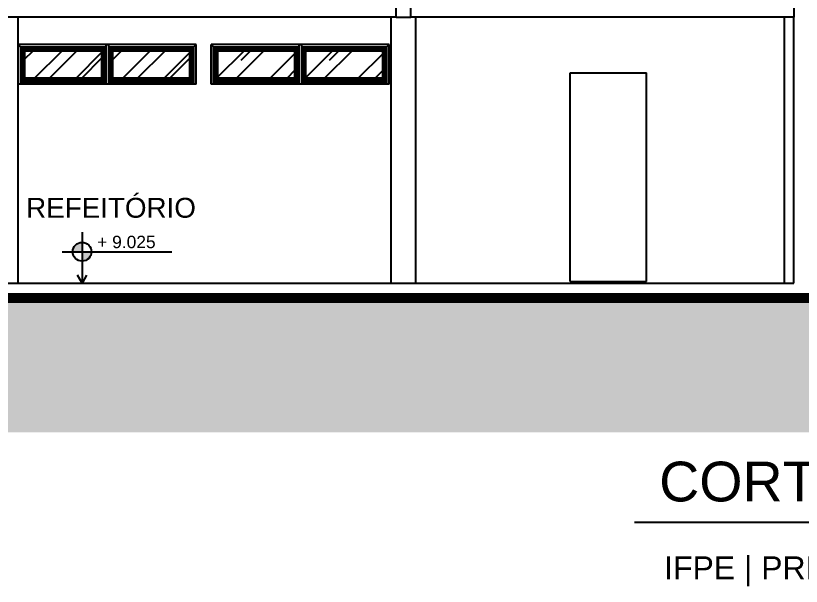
# Model space of a CAD drawing. Header units: metres. Extents: x 2440 to 5689, y 77 to 398.
# Drawn here: x 3381.27 to 3389.17, y 214.55 to 220.29 of the extents above; entities that cross this region are included whole.
import ezdxf

# ---------------------------------------------------------------- set-up
doc = ezdxf.new("R2010")
doc.units = ezdxf.units.M
doc.header["$LTSCALE"] = 7
doc.header["$MEASUREMENT"] = 0
for name, color, linetype in [('COTA DE NÍVEL', 7, 'Continuous'), ('HACHURA', 251, 'Continuous'), ('PENA 0.05', 8, 'Continuous'), ('PENA 0.2', 2, 'Continuous'), ('PENA 01', 1, 'Continuous'), ('PENA 02', 2, 'Continuous'), ('PENA 03', 3, 'Continuous'), ('PENA 06', 6, 'Continuous'), ('TXT ESPECIFICAÇÃO', 7, 'Continuous')]:
    doc.layers.add(name, color=color, linetype=linetype)
doc.layers.add('texto', color=3, linetype='Continuous', lineweight=25)
doc.styles.add('GRAF', font='GRAF.SHX')
doc.styles.add('Luana', font='arial.ttf')

# ---------------------------------------------------------------- blocks, each defined once
blk = doc.blocks.new('A$C507D097E')
at = {"layer": 'HACHURA', "ltscale": 1.5}
h = blk.add_hatch(dxfattribs=at)
h.set_pattern_fill('AR-RROOF', color=256, scale=0.5, angle=45, style=0)
h.set_pattern_definition([(45, (-1.732500000000073, -0.3516666666667447), (0.4242640687119287, 1.131370849898476), [7.5, -1, 2.5, -0.5]), (45, (-1.43905068580716, 0.2953360381189896), (-0.8237794000823279, 0.1166726188957805), [1.5, -0.165, 3, -0.375]), (45, (-1.856243686706875, 0.1256304106341872), (1.60159685938753, 2.075358402782517), [4, -0.7, 2, -0.5])])
h.paths.add_polyline_path([(-1.725329764698472, -0.06500000000102091), (-1.725329764698472, -0.3350000000000932), (-0.9476648823483629, -0.3349999999993543), (-0.9476648823483629, -0.06500000000033879)])
h = blk.add_hatch(dxfattribs=at)
h.set_pattern_fill('AR-RROOF', color=256, scale=0.5, angle=45, style=0)
h.set_pattern_definition([(45, (-0.8462500000005093, -0.3516666666667447), (0.4242640687119287, 1.131370849898476), [7.5, -1, 2.5, -0.5]), (45, (-0.5528006858075969, 0.2953360381189896), (-0.8237794000823279, 0.1166726188957805), [1.5, -0.165, 3, -0.375]), (45, (-0.969993686707312, 0.1256304106341872), (1.60159685938753, 2.075358402782517), [4, -0.7, 2, -0.5])])
h.paths.add_polyline_path([(-0.8426648823487994, -0.06500000000033879), (-0.8426648823487994, -0.3349999999993543), (-0.06500000000050932, -0.3349999999991269), (-0.06500000000050932, -0.06500000000005457)])
at = {"layer": 'PENA 01', "ltscale": 1.5}
for p, q in [((0, -5.684341886080801e-14), (-1.790329764698072, -1.023181539494544e-12)), ((-1.790329764698072, -1.023181539494544e-12), (-1.790329764699891, -0.4000000000010004)), ((-1.7903297647008, -0.4000000000006594), (-1.790329764698981, -6.252776074688882e-13)), ((-0.9076648823474898, -0.02500000000031832), (-1.765329764698436, -0.02500000000105729)), ((-1.765329764698436, -0.02500000000105729), (-1.765329764700255, -0.3750000000010232)), ((-0.9076648823474898, -0.02500000000031832), (-1.765329764698436, -0.02500000000105729)), ((-1.765329764698436, -0.02500000000105729), (-1.765329764700255, -0.3750000000010232)), ((-0.9076648823483993, -7.958078640513122e-13), (-0.8826648823487631, -2.842170943040401e-13)), ((-0.9076648823493088, -0.3750000000002842), (-0.9076648823474898, -0.02500000000031832)), ((-0.0249999999996362, -0.02500000000009095), (-0.8826648823478536, -0.02500000000031832)), ((-0.8826648823478536, -0.02500000000031832), (-0.8826648823496726, -0.3750000000002842)), ((-0.02500000000145519, -0.3750000000000568), (-0.0249999999996362, -0.02500000000009095)), ((-1.818989403545856e-12, -0.4000000000000341), (0, -5.684341886080801e-14)), ((-1.765329764700255, -0.3750000000010232), (-0.9076648823493088, -0.3750000000002842)), ((-1.765329764700255, -0.3750000000010232), (-0.9076648823493088, -0.3750000000002842)), ((-0.9076648823474898, -0.3749999999993747), (-1.765329764698436, -0.3750000000001137)), ((-1.765329764698436, -0.3750000000001137), (-1.765329764700255, -0.4000000000010004)), ((-0.9076648823493088, -0.4000000000003183), (-0.9076648823474898, -0.3749999999993747)), ((-0.8826648823496726, -0.3750000000002842), (-0.02500000000145519, -0.3750000000000568)), ((-0.0249999999996362, -0.3749999999991473), (-0.8826648823478536, -0.3749999999993747)), ((-0.8826648823478536, -0.3749999999993747), (-0.8826648823487631, -0.4000000000003183)), ((-0.0250000000005457, -0.4000000000000341), (-0.0249999999996362, -0.3749999999991473)), ((0, -0.4000000000000341), (-1.790329764698072, -0.4000000000010004))]:
    blk.add_line(p, q, dxfattribs=at)
at = {"layer": 'PENA 01'}
for p, q in [((-0.9076648823483993, -2.842170943040401e-13), (-0.9076648823502182, -0.4000000000003183)), ((-0.8826648823487631, -2.842170943040401e-13), (-0.882664882350582, -0.4000000000003183))]:
    blk.add_line(p, q, dxfattribs=at)
at = {"layer": 'PENA 01', "ltscale": 1.5}
for points in [[(-0.06500000000050932, -0.06500000000005457), (0, 0)], [(-1.790329764698072, -9.663381206337363e-13), (-1.725329764698472, -0.06500000000102091)], [(-0.9476648823483629, -0.06500000000033879), (-0.9076648823474898, -0.02500000000031832)], [(-0.8826648823478536, -0.02500000000031832), (-0.8426648823487994, -0.06500000000033879)], [(-1.725329764698472, -0.3350000000000932), (-1.765329764698436, -0.3750000000001137)], [(-0.9476648823483629, -0.3349999999993543), (-0.9076648823474898, -0.3749999999993747)], [(-0.8426648823487994, -0.3349999999993543), (-0.8826648823478536, -0.3749999999993747)], [(-0.06500000000050932, -0.3349999999991269), (-0.0249999999996362, -0.3749999999991473)]]:
    blk.add_lwpolyline(points, dxfattribs=at)
for points in [[(-1.765329764698436, -0.3750000000001137), (-0.9076648823474898, -0.3749999999993747), (-0.9076648823474898, -0.02500000000031832), (-1.765329764698436, -0.02500000000105729)], [(-1.745329764697999, -0.355000000000075), (-0.9276648823479263, -0.3549999999993361), (-0.9276648823479263, -0.04500000000035698), (-1.745329764697999, -0.0450000000010391)], [(-1.725329764698472, -0.3350000000000932), (-0.9476648823483629, -0.3349999999993543), (-0.9476648823483629, -0.06500000000033879), (-1.725329764698472, -0.06500000000102091)], [(-0.8826648823478536, -0.3749999999993747), (-0.0249999999996362, -0.3749999999991473), (-0.0249999999996362, -0.02500000000009095), (-0.8826648823478536, -0.02500000000031832)], [(-0.8626648823483265, -0.3549999999993361), (-0.04500000000007276, -0.3549999999991087), (-0.04500000000007276, -0.04500000000007276), (-0.8626648823483265, -0.04500000000035698)], [(-0.8426648823487994, -0.3349999999993543), (-0.06500000000050932, -0.3349999999991269), (-0.06500000000050932, -0.06500000000005457), (-0.8426648823487994, -0.06500000000033879)]]:
    blk.add_lwpolyline(points, close=True, dxfattribs=at)
blk = doc.blocks.new('NIV02')
h = blk.add_hatch(color=256)
h.paths.add_polyline_path([(-43.08798214372393, -49.02922773002917, 0.4142135623730951), (-44.59234559443733, -50.53359118074257), (-43.08798214372393, -50.53359118074257)])
h.paths.add_polyline_path([(-43.08798214372393, -52.03795463145597, 0.4142135623730951), (-41.58361869301053, -50.53359118074257), (-43.08798214372393, -50.53359118074257)])
for p, q in [((-43.08798214372393, -47.3822175101738), (-43.08798214372393, -55.57883228363895)), ((-46.27430931333186, -50.53359118074257), (-28.67982759653792, -50.53359118074257))]:
    blk.add_line(p, q)
blk.add_lwpolyline([(-42.35976431650299, -54.31752200791485), (-43.08798214372393, -55.57883228363895), (-43.81619997094488, -54.31752200791485)])
blk.add_circle((-43.08798214372393, -50.53359118074257), 1.504363450713398)
at = {"style": 'GRAF'}
blk.add_attdef('ELEV', (-40.66293629551796, -49.96256487468508), '', height=1.261310275724094, dxfattribs=at)

msp = doc.modelspace()

# ---------------------------------------------------------------- hatches: boundary and pattern name
at = {"layer": 'PENA 01'}
h = msp.add_hatch(dxfattribs=at)
h.set_pattern_fill('EARTH', color=256, scale=0.75, angle=45, style=0, double=1)
h.set_pattern_definition([(45, (3362.797822043995, 216.1017909407446), (2.775557561562891e-17, 0.2651650429449554), [0.1875, -0.1875]), (45, (3362.748103598442, 216.1515093862968), (2.775557561562891e-17, 0.2651650429449554), [0.1875, -0.1875]), (45, (3362.69838515289, 216.201227831849), (2.775557561562891e-17, 0.2651650429449554), [0.1875, -0.1875]), (135, (3362.69838515289, 216.2343734622171), (-0.2651650429449553, 5.551115123125783e-17), [0.1875, -0.1875]), (135, (3362.748103598442, 216.2840919077693), (-0.2651650429449553, 5.551115123125783e-17), [0.1875, -0.1875]), (135, (3362.797822043995, 216.3338103533215), (-0.2651650429449553, 5.551115123125783e-17), [0.1875, -0.1875])])
h.paths.add_polyline_path([(3399.145289718056, 216.1017909407446), (3399.145289718057, 217.3017909407447), (3397.020930921116, 217.3017909407447), (3397.020930921116, 217.4267909407447), (3395.095930921115, 217.4267909407446), (3377.245930921115, 217.4517909407447), (3377.245930921115, 217.4267909407447), (3368.495931178979, 217.4267909407447), (3368.495930921117, 217.2567909407447), (3366.41593117898, 217.2567909407446), (3365.417483550606, 217.2856478043155), (3365.417483550606, 216.1017909407446)])

# ---------------------------------------------------------------- linework, layer by layer
for p, q in [((3381.295930921115, 217.6017909407447), (3381.295930921115, 220.2767909407445)), ((3385.045930921115, 217.6017909407447), (3385.045930921115, 220.2767909407445)), ((3385.295930921115, 217.6017909407446), (3385.295930921115, 220.2767909407445)), ((3389.000930921115, 217.6017909407447), (3389.000930921115, 220.2767909407445)), ((3386.845930921115, 217.6167909407447), (3386.845930921115, 219.7167909407447)), ((3387.615930921115, 217.6167909407447), (3387.615930921115, 219.7167909407447))]:
    msp.add_line(p, q, dxfattribs=at)
at = {"layer": 'PENA 01', "ltscale": 1.5}
for p, q in [((3386.845930921115, 219.7167909407447), (3387.615930921115, 219.7167909407447)), ((3386.845930921115, 217.6167909407447), (3387.615930921115, 217.6167909407447))]:
    msp.add_line(p, q, dxfattribs=at)
at = {"layer": 'PENA 02', "const_width": 0.1}
msp.add_lwpolyline([(3399.145289718056, 217.3017909407447), (3397.020930921116, 217.3017909407447), (3397.020930921116, 217.4267909407447), (3395.095930921115, 217.4267909407446), (3395.095930921115, 217.4517909407446), (3377.245930921115, 217.4517909407447), (3377.245930921115, 217.4267909407447), (3368.495931178979, 217.4267909407447), (3368.495930921117, 217.2567909407447), (3366.41593117898, 217.2567909407447), (3366.41593117898, 217.3067909407447), (3365.417483550606, 217.3067909407447)], dxfattribs=at)
at = {"layer": 'PENA 03'}
for points in [[(3385.095930921115, 220.2767909407445), (3377.245930921115, 220.2767909407445)], [(3389.095930921116, 220.2767909407445), (3385.245930921114, 220.2767909407445)]]:
    msp.add_lwpolyline(points, dxfattribs=at)
at = {"layer": 'PENA 06'}
for p, q in [((3385.095930921115, 220.2767909407445), (3385.095930921115, 221.0440481700742)), ((3385.245930921114, 220.2767909407445), (3385.245930921114, 221.0224289529924)), ((3385.095930921115, 220.2767909407445), (3385.245930921114, 220.2767909407445)), ((3389.095930921116, 217.6017909407447), (3389.095930921116, 220.2767909407445))]:
    msp.add_line(p, q, dxfattribs=at)
at = {"layer": 'PENA 06', "ltscale": 1.5}
msp.add_line((3377.095930921116, 217.6017909407447), (3389.095930921116, 217.6017909407447), dxfattribs=at)
at = {"layer": 'PENA 06'}
msp.add_lwpolyline([(3385.245930921114, 221.0224289529924), (3389.095930921116, 220.467535714558), (3389.095930921116, 220.2767909407445)], dxfattribs=at)
at = {"layer": 'TXT ESPECIFICAÇÃO', "linetype": 'ByBlock'}
msp.add_line((3387.494789278584, 215.1976138812801), (3398.366158678938, 215.1976138812801), dxfattribs=at)

# ---------------------------------------------------------------- block references
at = {"layer": 'COTA DE NÍVEL', "ltscale": 0.05}
ref = msp.add_blockref('NIV02', (3384.638609867362, 221.0847558649366), dxfattribs=dict(at, xscale=0.06266711229946524, yscale=0.06266711229946524, zscale=0.06266711229946524))
ref.add_attrib('ELEV', '+ 9.025', (3382.090381072107, 217.9537462011656), dxfattribs={"layer": '0', "height": 0.125, "style": 'Luana'})
at = {"layer": 'PENA 01'}
for p in [(3383.086260685814, 220.0017909407456), (3385.026590450513, 220.0017909407456)]:
    msp.add_blockref('A$C507D097E', p, dxfattribs=at)

# ---------------------------------------------------------------- texts
at = {"layer": 'PENA 0.05', "linetype": 'ByBlock', "style": 'Luana'}
msp.add_text('IFPE | PRÉDIO 05 (BLOCO D)', height=0.23, dxfattribs=at).set_placement((3387.791972095727, 214.6236307856705))
at = {"layer": 'PENA 0.2', "style": 'Luana'}
msp.add_text('CORTE AA', height=0.4, dxfattribs=at).set_placement((3387.741827785777, 215.4063425760216))
at = {"layer": 'texto', "color": 2, "ltscale": 0.05, "insert": (3382.229483585843, 218.3585285936134), "char_height": 0.2, "width": 1.934, "attachment_point": 5, "style": 'Luana'}
msp.add_mtext('REFEITÓRIO', dxfattribs=at)

doc.saveas('drawing.dxf')
